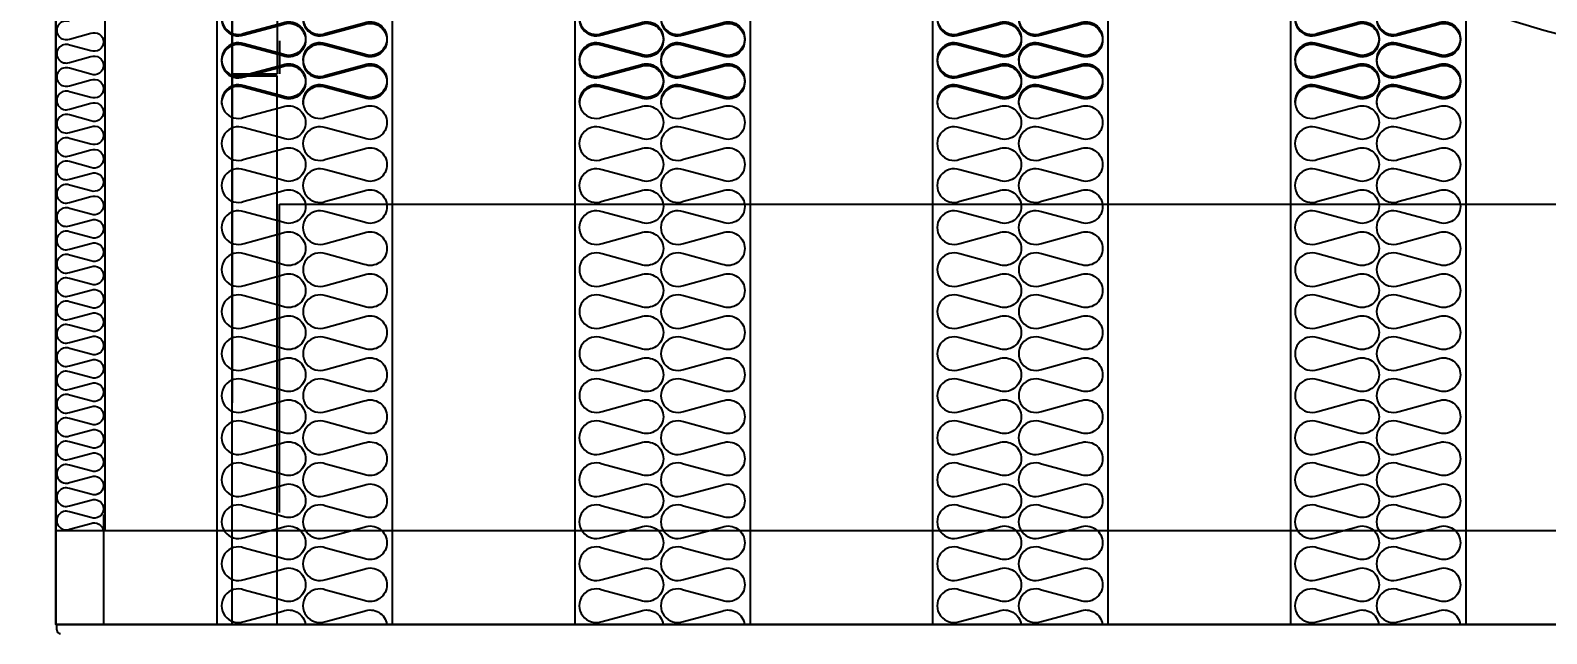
# Model space of a CAD drawing. Header units: millimetres. Extents: x 3692 to 33099, y 2878 to 23673.
# Drawn here: x 7260 to 8556, y 9595 to 10110 of the extents above; entities that cross this region are included whole.
import ezdxf

# ---------------------------------------------------------------- set-up
doc = ezdxf.new("R2010")
doc.units = ezdxf.units.MM
doc.linetypes.add('HIDDEN', pattern=[0.375, 0.25, -0.125])
for name, color, linetype in [('SMS', 220, 'Continuous'), ('냉각탑', 4, 'Continuous'), ('냉각탑_dim', 1, 'Continuous'), ('냉각탑_찬넬방진', 1, 'Continuous')]:
    doc.layers.add(name, color=color, linetype=linetype)
doc.styles.add('HY울릉도L', font='')
doc.styles.get('HY울릉도L').set_extended_font_data('HY울릉도L')
doc.dimstyles.new('성지DIM', dxfattribs={"dimtxt": 3.5, "dimasz": 3, "dimexe": 1, "dimexo": 2.5, "dimgap": 2, "dimtad": 1, "dimdec": 0, "dimzin": 3, "dimdsep": 46, "dimtxsty": 'HY울릉도L', "dimblk": 'ARCHTICK', "dimcen": -2, "dimclrd": 256, "dimclre": 256, "dimclrt": 7, "dimadec": 0, "dimazin": 0, "dimtfac": 1, "dimtdec": 0, "dimtofl": 0, "dimtmove": 0, "dimatfit": 3, "dimfxl": 1, "dimtolj": 1, "dimtzin": 0, "dimlwe": -1, "dimarcsym": 0})

# ---------------------------------------------------------------- blocks, each defined once
blk = doc.blocks.new('_ArchTick')
at = {"color": 0, "linetype": 'ByBlock', "const_width": 0.15}
blk.add_lwpolyline([(-0.5, -0.5), (0.5, 0.5)], dxfattribs=at)
blk = doc.blocks.new('*D328')
at = {"layer": 'Defpoints', "color": 0, "transparency": 16777216}
for p in [(6624.3, 12602.7), (7281.5, 12602.7), (7281.5, 9602.7)]:
    blk.add_point(p, dxfattribs=at)
at = {"layer": '냉각탑_dim', "transparency": 16777216}
for p, q in [((7181.5, 12602.7), (6584.3, 12602.7)), ((7181.5, 9602.7), (6584.3, 9602.7))]:
    blk.add_line(p, q, dxfattribs=at)
at = {"layer": '냉각탑_dim', "lineweight": -2, "transparency": 16777216}
blk.add_line((6624.3, 9602.7), (6624.3, 12602.7), dxfattribs=at)
at = {"layer": '냉각탑_dim', "lineweight": -2, "transparency": 16777216, "xscale": 120, "yscale": 120, "zscale": 120}
for p, rotation in [((6624.3, 12602.7), 90), ((6624.3, 9602.7), 270)]:
    blk.add_blockref('_ArchTick', p, dxfattribs=dict(at, rotation=rotation))
at = {"layer": '냉각탑_dim', "color": 7, "transparency": 16777216, "insert": (6474.3, 11102.7), "char_height": 140, "attachment_point": 5, "rotation": 90, "style": 'HY울릉도L'}
blk.add_mtext('\\A1;3000', dxfattribs=at)
blk = doc.blocks.new('A$C1FB73ED1')
for radius in [1280, 1260]:
    blk.add_circle((1280, 1280), radius)
blk = doc.blocks.new('3')
for p, q in [((7281.5, 12602.7), (7281.5, 9602.7)), ((7432.4, 12235.2), (7432.4, 10073.4)), ((7470.8, 12235.2), (7470.8, 10073.4)), ((7472.7, 10101.5), (7472.7, 10073.4)), ((7432.4, 10073.4), (7470.8, 10073.4)), ((7432.4, 10071.5), (7432.4, 9792.1)), ((7432.4, 9602.7), (7432.4, 10071.5)), ((7432.4, 10071.5), (7470.8, 10071.5)), ((7470.8, 9602.7), (7470.8, 10071.5)), ((7472.7, 9698.4), (7472.7, 9961.8)), ((7472.7, 9961.8), (10131.2, 9961.8)), ((7322.7, 9602.7), (7322.7, 9696.5)), ((7281.5, 9602.7), (9736.5, 9602.7)), ((7320.8, 9602.7), (7282.4, 9602.7)), ((7320.8, 9602.7), (7282.4, 9602.7)), ((10131.2, 9602.7), (7432.4, 9602.7)), ((8555.5, 9602.7), (7472.7, 9602.7)), ((10131.2, 9602.7), (7472.7, 9602.7))]:
    blk.add_line(p, q)
at = {"color": 7}
for p, q in [((7281.5, 12602.7), (7281.5, 9602.7)), ((7323.5, 12602.7), (7323.5, 9682.7)), ((7419.3, 12563.4), (7419.3, 9602.7)), ((7569.3, 12563.4), (7569.3, 9602.7)), ((7725.3, 12563.4), (7725.3, 9602.7)), ((7875.3, 12563.4), (7875.3, 9602.7)), ((8031.3, 12563.4), (8031.3, 9602.7)), ((8181.3, 12563.4), (8181.3, 9602.7)), ((8337.3, 12563.4), (8337.3, 9602.7)), ((8487.3, 12563.4), (8487.3, 9602.7)), ((10281.5, 9682.7), (7281.5, 9682.7)), ((7281.5, 9602.7), (9736.5, 9602.7))]:
    blk.add_line(p, q, dxfattribs=at)
at = {"ltscale": 500}
blk.add_lwpolyline([(7281.5, 12602.7), (10281.2, 12602.7), (10281.2, 9602.7), (7281.5, 9602.7)], close=True, dxfattribs=at)
at = {"layer": 'SMS', "color": 5}
for points in [[(7442.7, 10133.4, 1.449198), (7442.7, 10106.6), (7475.6, 10115.5, -0.524856), (7495.1, 10102, -0.524856), (7475.6, 10088.6), (7442.7, 10097.5, 0.440524), (7423.8, 10088, 0.440524)], [(7512.4, 10133.4, 1.449198), (7512.4, 10106.6), (7545.3, 10115.5, -0.524856), (7564.7, 10102, -0.524856), (7545.3, 10088.6), (7512.4, 10097.5, 0.440524), (7493.4, 10088, 0.440524)], [(7748.7, 10133.4, 1.449198), (7748.7, 10106.6), (7781.6, 10115.5, -0.524856), (7801.1, 10102, -0.524856), (7781.6, 10088.6), (7748.7, 10097.5, 0.440524), (7729.8, 10088, 0.440524)], [(7818.4, 10133.4, 1.449198), (7818.4, 10106.6), (7851.3, 10115.5, -0.524856), (7870.7, 10102, -0.524856), (7851.3, 10088.6), (7818.4, 10097.5, 0.440524), (7799.4, 10088, 0.440524)], [(8054.7, 10133.4, 1.449198), (8054.7, 10106.6), (8087.6, 10115.5, -0.524856), (8107.1, 10102, -0.524856), (8087.6, 10088.6), (8054.7, 10097.5, 0.440524), (8035.8, 10088, 0.440524)], [(8124.4, 10133.4, 1.449198), (8124.4, 10106.6), (8157.3, 10115.5, -0.524856), (8176.7, 10102, -0.524856), (8157.3, 10088.6), (8124.4, 10097.5, 0.440524), (8105.4, 10088, 0.440524)], [(8360.7, 10133.4, 1.449198), (8360.7, 10106.6), (8393.6, 10115.5, -0.524856), (8413.1, 10102, -0.524856), (8393.6, 10088.6), (8360.7, 10097.5, 0.440524), (8341.8, 10088, 0.440524)], [(8430.4, 10133.4, 1.449198), (8430.4, 10106.6), (8463.3, 10115.5, -0.524856), (8482.7, 10102, -0.524856), (8463.3, 10088.6), (8430.4, 10097.5, 0.440524), (8411.4, 10088, 0.440524)], [(7442.7, 10134.8, 1.449198), (7442.7, 10107.9), (7475.6, 10116.9, -0.524856), (7495.1, 10103.4, -0.524856), (7475.6, 10090), (7442.7, 10098.9, 1.449198), (7442.7, 10072), (7475.6, 10080.9, -0.524856), (7495.1, 10067.5, -0.524856), (7475.6, 10054.1), (7442.7, 10063, 1.449198), (7442.7, 10036.1), (7475.6, 10045, -0.524856), (7495.1, 10031.6, -0.524856), (7475.6, 10018.2), (7442.7, 10027.1, 1.449198), (7442.7, 10000.2), (7475.6, 10009.1, -0.524856), (7495.1, 9995.7, -0.524856), (7475.6, 9982.3), (7442.7, 9991.2, 1.449198), (7442.7, 9964.3), (7475.6, 9973.2, -0.524856), (7495.1, 9959.8, -0.524856), (7475.6, 9946.4), (7442.7, 9955.3, 1.449198), (7442.7, 9928.4), (7475.6, 9937.3, -0.524856), (7495.1, 9923.9, -0.524856), (7475.6, 9910.4), (7442.7, 9919.3, 1.449198), (7442.7, 9892.5), (7475.6, 9901.4, -0.524856), (7495.1, 9888, -0.524856), (7475.6, 9874.5), (7442.7, 9883.4, 1.449198), (7442.7, 9856.6), (7475.6, 9865.5, -0.524856), (7495.1, 9852.1, -0.524856), (7475.6, 9838.6), (7442.7, 9847.5, 1.449198), (7442.7, 9820.7), (7475.6, 9829.6, -0.524856), (7495.1, 9816.1, -0.524856), (7475.6, 9802.7), (7442.7, 9811.6, 1.449198), (7442.7, 9784.8), (7475.6, 9793.7, -0.524856), (7495.1, 9780.2, -0.524856), (7475.6, 9766.8), (7442.7, 9775.7, 1.449198), (7442.7, 9748.8), (7475.6, 9757.8, -0.524856), (7495.1, 9744.3, -0.524856), (7475.6, 9730.9), (7442.7, 9739.8, 1.449198), (7442.7, 9712.9), (7475.6, 9721.8, -0.524856), (7495.1, 9708.4, -0.524856), (7475.6, 9695), (7442.7, 9703.9, 1.449198), (7442.7, 9677), (7475.6, 9685.9, -0.524856), (7495.1, 9672.5, -0.524856), (7475.6, 9659.1), (7442.7, 9668, 1.449198), (7442.7, 9641.1), (7475.6, 9650, -0.524856), (7495.1, 9636.6, -0.524856), (7475.6, 9623.2), (7442.7, 9632.1, 1.449198), (7442.7, 9605.2), (7475.6, 9614.1, -0.479826), (7495, 9602.7, -0.479826)], [(7512.4, 10134.8, 1.449198), (7512.4, 10107.9), (7545.3, 10116.9, -0.524856), (7564.7, 10103.4, -0.524856), (7545.3, 10090), (7512.4, 10098.9, 1.449198), (7512.4, 10072), (7545.3, 10080.9, -0.524856), (7564.7, 10067.5, -0.524856), (7545.3, 10054.1), (7512.4, 10063, 1.449198), (7512.4, 10036.1), (7545.3, 10045, -0.524856), (7564.7, 10031.6, -0.524856), (7545.3, 10018.2), (7512.4, 10027.1, 1.449198), (7512.4, 10000.2), (7545.3, 10009.1, -0.524856), (7564.7, 9995.7, -0.524856), (7545.3, 9982.3), (7512.4, 9991.2, 1.449198), (7512.4, 9964.3), (7545.3, 9973.2, -0.524856), (7564.7, 9959.8, -0.524856), (7545.3, 9946.4), (7512.4, 9955.3, 1.449198), (7512.4, 9928.4), (7545.3, 9937.3, -0.524856), (7564.7, 9923.9, -0.524856), (7545.3, 9910.4), (7512.4, 9919.3, 1.449198), (7512.4, 9892.5), (7545.3, 9901.4, -0.524856), (7564.7, 9888, -0.524856), (7545.3, 9874.5), (7512.4, 9883.4, 1.449198), (7512.4, 9856.6), (7545.3, 9865.5, -0.524856), (7564.7, 9852.1, -0.524856), (7545.3, 9838.6), (7512.4, 9847.5, 1.449198), (7512.4, 9820.7), (7545.3, 9829.6, -0.524856), (7564.7, 9816.1, -0.524856), (7545.3, 9802.7), (7512.4, 9811.6, 1.449198), (7512.4, 9784.8), (7545.3, 9793.7, -0.524856), (7564.7, 9780.2, -0.524856), (7545.3, 9766.8), (7512.4, 9775.7, 1.449198), (7512.4, 9748.8), (7545.3, 9757.8, -0.524856), (7564.7, 9744.3, -0.524856), (7545.3, 9730.9), (7512.4, 9739.8, 1.449198), (7512.4, 9712.9), (7545.3, 9721.8, -0.524856), (7564.7, 9708.4, -0.524856), (7545.3, 9695), (7512.4, 9703.9, 1.449198), (7512.4, 9677), (7545.3, 9685.9, -0.524856), (7564.7, 9672.5, -0.524856), (7545.3, 9659.1), (7512.4, 9668, 1.449198), (7512.4, 9641.1), (7545.3, 9650, -0.524856), (7564.7, 9636.6, -0.524856), (7545.3, 9623.2), (7512.4, 9632.1, 1.449198), (7512.4, 9605.2), (7545.3, 9614.1, -0.479826), (7564.6, 9602.7, -0.479826)], [(7748.7, 10134.8, 1.449198), (7748.7, 10107.9), (7781.6, 10116.9, -0.524856), (7801.1, 10103.4, -0.524856), (7781.6, 10090), (7748.7, 10098.9, 1.449198), (7748.7, 10072), (7781.6, 10080.9, -0.524856), (7801.1, 10067.5, -0.524856), (7781.6, 10054.1), (7748.7, 10063, 1.449198), (7748.7, 10036.1), (7781.6, 10045, -0.524856), (7801.1, 10031.6, -0.524856), (7781.6, 10018.2), (7748.7, 10027.1, 1.449198), (7748.7, 10000.2), (7781.6, 10009.1, -0.524856), (7801.1, 9995.7, -0.524856), (7781.6, 9982.3), (7748.7, 9991.2, 1.449198), (7748.7, 9964.3), (7781.6, 9973.2, -0.524856), (7801.1, 9959.8, -0.524856), (7781.6, 9946.4), (7748.7, 9955.3, 1.449198), (7748.7, 9928.4), (7781.6, 9937.3, -0.524856), (7801.1, 9923.9, -0.524856), (7781.6, 9910.4), (7748.7, 9919.3, 1.449198), (7748.7, 9892.5), (7781.6, 9901.4, -0.524856), (7801.1, 9888, -0.524856), (7781.6, 9874.5), (7748.7, 9883.4, 1.449198), (7748.7, 9856.6), (7781.6, 9865.5, -0.524856), (7801.1, 9852.1, -0.524856), (7781.6, 9838.6), (7748.7, 9847.5, 1.449198), (7748.7, 9820.7), (7781.6, 9829.6, -0.524856), (7801.1, 9816.1, -0.524856), (7781.6, 9802.7), (7748.7, 9811.6, 1.449198), (7748.7, 9784.8), (7781.6, 9793.7, -0.524856), (7801.1, 9780.2, -0.524856), (7781.6, 9766.8), (7748.7, 9775.7, 1.449198), (7748.7, 9748.8), (7781.6, 9757.8, -0.524856), (7801.1, 9744.3, -0.524856), (7781.6, 9730.9), (7748.7, 9739.8, 1.449198), (7748.7, 9712.9), (7781.6, 9721.8, -0.524856), (7801.1, 9708.4, -0.524856), (7781.6, 9695), (7748.7, 9703.9, 1.449198), (7748.7, 9677), (7781.6, 9685.9, -0.524856), (7801.1, 9672.5, -0.524856), (7781.6, 9659.1), (7748.7, 9668, 1.449198), (7748.7, 9641.1), (7781.6, 9650, -0.524856), (7801.1, 9636.6, -0.524856), (7781.6, 9623.2), (7748.7, 9632.1, 1.449198), (7748.7, 9605.2), (7781.6, 9614.1, -0.479826), (7801, 9602.7, -0.479826)], [(7818.4, 10134.8, 1.449198), (7818.4, 10107.9), (7851.3, 10116.9, -0.524856), (7870.7, 10103.4, -0.524856), (7851.3, 10090), (7818.4, 10098.9, 1.449198), (7818.4, 10072), (7851.3, 10080.9, -0.524856), (7870.7, 10067.5, -0.524856), (7851.3, 10054.1), (7818.4, 10063, 1.449198), (7818.4, 10036.1), (7851.3, 10045, -0.524856), (7870.7, 10031.6, -0.524856), (7851.3, 10018.2), (7818.4, 10027.1, 1.449198), (7818.4, 10000.2), (7851.3, 10009.1, -0.524856), (7870.7, 9995.7, -0.524856), (7851.3, 9982.3), (7818.4, 9991.2, 1.449198), (7818.4, 9964.3), (7851.3, 9973.2, -0.524856), (7870.7, 9959.8, -0.524856), (7851.3, 9946.4), (7818.4, 9955.3, 1.449198), (7818.4, 9928.4), (7851.3, 9937.3, -0.524856), (7870.7, 9923.9, -0.524856), (7851.3, 9910.4), (7818.4, 9919.3, 1.449198), (7818.4, 9892.5), (7851.3, 9901.4, -0.524856), (7870.7, 9888, -0.524856), (7851.3, 9874.5), (7818.4, 9883.4, 1.449198), (7818.4, 9856.6), (7851.3, 9865.5, -0.524856), (7870.7, 9852.1, -0.524856), (7851.3, 9838.6), (7818.4, 9847.5, 1.449198), (7818.4, 9820.7), (7851.3, 9829.6, -0.524856), (7870.7, 9816.1, -0.524856), (7851.3, 9802.7), (7818.4, 9811.6, 1.449198), (7818.4, 9784.8), (7851.3, 9793.7, -0.524856), (7870.7, 9780.2, -0.524856), (7851.3, 9766.8), (7818.4, 9775.7, 1.449198), (7818.4, 9748.8), (7851.3, 9757.8, -0.524856), (7870.7, 9744.3, -0.524856), (7851.3, 9730.9), (7818.4, 9739.8, 1.449198), (7818.4, 9712.9), (7851.3, 9721.8, -0.524856), (7870.7, 9708.4, -0.524856), (7851.3, 9695), (7818.4, 9703.9, 1.449198), (7818.4, 9677), (7851.3, 9685.9, -0.524856), (7870.7, 9672.5, -0.524856), (7851.3, 9659.1), (7818.4, 9668, 1.449198), (7818.4, 9641.1), (7851.3, 9650, -0.524856), (7870.7, 9636.6, -0.524856), (7851.3, 9623.2), (7818.4, 9632.1, 1.449198), (7818.4, 9605.2), (7851.3, 9614.1, -0.479826), (7870.6, 9602.7, -0.479826)], [(8054.7, 10134.8, 1.449198), (8054.7, 10107.9), (8087.6, 10116.9, -0.524856), (8107.1, 10103.4, -0.524856), (8087.6, 10090), (8054.7, 10098.9, 1.449198), (8054.7, 10072), (8087.6, 10080.9, -0.524856), (8107.1, 10067.5, -0.524856), (8087.6, 10054.1), (8054.7, 10063, 1.449198), (8054.7, 10036.1), (8087.6, 10045, -0.524856), (8107.1, 10031.6, -0.524856), (8087.6, 10018.2), (8054.7, 10027.1, 1.449198), (8054.7, 10000.2), (8087.6, 10009.1, -0.524856), (8107.1, 9995.7, -0.524856), (8087.6, 9982.3), (8054.7, 9991.2, 1.449198), (8054.7, 9964.3), (8087.6, 9973.2, -0.524856), (8107.1, 9959.8, -0.524856), (8087.6, 9946.4), (8054.7, 9955.3, 1.449198), (8054.7, 9928.4), (8087.6, 9937.3, -0.524856), (8107.1, 9923.9, -0.524856), (8087.6, 9910.4), (8054.7, 9919.3, 1.449198), (8054.7, 9892.5), (8087.6, 9901.4, -0.524856), (8107.1, 9888, -0.524856), (8087.6, 9874.5), (8054.7, 9883.4, 1.449198), (8054.7, 9856.6), (8087.6, 9865.5, -0.524856), (8107.1, 9852.1, -0.524856), (8087.6, 9838.6), (8054.7, 9847.5, 1.449198), (8054.7, 9820.7), (8087.6, 9829.6, -0.524856), (8107.1, 9816.1, -0.524856), (8087.6, 9802.7), (8054.7, 9811.6, 1.449198), (8054.7, 9784.8), (8087.6, 9793.7, -0.524856), (8107.1, 9780.2, -0.524856), (8087.6, 9766.8), (8054.7, 9775.7, 1.449198), (8054.7, 9748.8), (8087.6, 9757.8, -0.524856), (8107.1, 9744.3, -0.524856), (8087.6, 9730.9), (8054.7, 9739.8, 1.449198), (8054.7, 9712.9), (8087.6, 9721.8, -0.524856), (8107.1, 9708.4, -0.524856), (8087.6, 9695), (8054.7, 9703.9, 1.449198), (8054.7, 9677), (8087.6, 9685.9, -0.524856), (8107.1, 9672.5, -0.524856), (8087.6, 9659.1), (8054.7, 9668, 1.449198), (8054.7, 9641.1), (8087.6, 9650, -0.524856), (8107.1, 9636.6, -0.524856), (8087.6, 9623.2), (8054.7, 9632.1, 1.449198), (8054.7, 9605.2), (8087.6, 9614.1, -0.479826), (8107, 9602.7, -0.479826)], [(8124.4, 10134.8, 1.449198), (8124.4, 10107.9), (8157.3, 10116.9, -0.524856), (8176.7, 10103.4, -0.524856), (8157.3, 10090), (8124.4, 10098.9, 1.449198), (8124.4, 10072), (8157.3, 10080.9, -0.524856), (8176.7, 10067.5, -0.524856), (8157.3, 10054.1), (8124.4, 10063, 1.449198), (8124.4, 10036.1), (8157.3, 10045, -0.524856), (8176.7, 10031.6, -0.524856), (8157.3, 10018.2), (8124.4, 10027.1, 1.449198), (8124.4, 10000.2), (8157.3, 10009.1, -0.524856), (8176.7, 9995.7, -0.524856), (8157.3, 9982.3), (8124.4, 9991.2, 1.449198), (8124.4, 9964.3), (8157.3, 9973.2, -0.524856), (8176.7, 9959.8, -0.524856), (8157.3, 9946.4), (8124.4, 9955.3, 1.449198), (8124.4, 9928.4), (8157.3, 9937.3, -0.524856), (8176.7, 9923.9, -0.524856), (8157.3, 9910.4), (8124.4, 9919.3, 1.449198), (8124.4, 9892.5), (8157.3, 9901.4, -0.524856), (8176.7, 9888, -0.524856), (8157.3, 9874.5), (8124.4, 9883.4, 1.449198), (8124.4, 9856.6), (8157.3, 9865.5, -0.524856), (8176.7, 9852.1, -0.524856), (8157.3, 9838.6), (8124.4, 9847.5, 1.449198), (8124.4, 9820.7), (8157.3, 9829.6, -0.524856), (8176.7, 9816.1, -0.524856), (8157.3, 9802.7), (8124.4, 9811.6, 1.449198), (8124.4, 9784.8), (8157.3, 9793.7, -0.524856), (8176.7, 9780.2, -0.524856), (8157.3, 9766.8), (8124.4, 9775.7, 1.449198), (8124.4, 9748.8), (8157.3, 9757.8, -0.524856), (8176.7, 9744.3, -0.524856), (8157.3, 9730.9), (8124.4, 9739.8, 1.449198), (8124.4, 9712.9), (8157.3, 9721.8, -0.524856), (8176.7, 9708.4, -0.524856), (8157.3, 9695), (8124.4, 9703.9, 1.449198), (8124.4, 9677), (8157.3, 9685.9, -0.524856), (8176.7, 9672.5, -0.524856), (8157.3, 9659.1), (8124.4, 9668, 1.449198), (8124.4, 9641.1), (8157.3, 9650, -0.524856), (8176.7, 9636.6, -0.524856), (8157.3, 9623.2), (8124.4, 9632.1, 1.449198), (8124.4, 9605.2), (8157.3, 9614.1, -0.479826), (8176.6, 9602.7, -0.479826)], [(8360.7, 10134.8, 1.449198), (8360.7, 10107.9), (8393.6, 10116.9, -0.524856), (8413.1, 10103.4, -0.524856), (8393.6, 10090), (8360.7, 10098.9, 1.449198), (8360.7, 10072), (8393.6, 10080.9, -0.524856), (8413.1, 10067.5, -0.524856), (8393.6, 10054.1), (8360.7, 10063, 1.449198), (8360.7, 10036.1), (8393.6, 10045, -0.524856), (8413.1, 10031.6, -0.524856), (8393.6, 10018.2), (8360.7, 10027.1, 1.449198), (8360.7, 10000.2), (8393.6, 10009.1, -0.524856), (8413.1, 9995.7, -0.524856), (8393.6, 9982.3), (8360.7, 9991.2, 1.449198), (8360.7, 9964.3), (8393.6, 9973.2, -0.524856), (8413.1, 9959.8, -0.524856), (8393.6, 9946.4), (8360.7, 9955.3, 1.449198), (8360.7, 9928.4), (8393.6, 9937.3, -0.524856), (8413.1, 9923.9, -0.524856), (8393.6, 9910.4), (8360.7, 9919.3, 1.449198), (8360.7, 9892.5), (8393.6, 9901.4, -0.524856), (8413.1, 9888, -0.524856), (8393.6, 9874.5), (8360.7, 9883.4, 1.449198), (8360.7, 9856.6), (8393.6, 9865.5, -0.524856), (8413.1, 9852.1, -0.524856), (8393.6, 9838.6), (8360.7, 9847.5, 1.449198), (8360.7, 9820.7), (8393.6, 9829.6, -0.524856), (8413.1, 9816.1, -0.524856), (8393.6, 9802.7), (8360.7, 9811.6, 1.449198), (8360.7, 9784.8), (8393.6, 9793.7, -0.524856), (8413.1, 9780.2, -0.524856), (8393.6, 9766.8), (8360.7, 9775.7, 1.449198), (8360.7, 9748.8), (8393.6, 9757.8, -0.524856), (8413.1, 9744.3, -0.524856), (8393.6, 9730.9), (8360.7, 9739.8, 1.449198), (8360.7, 9712.9), (8393.6, 9721.8, -0.524856), (8413.1, 9708.4, -0.524856), (8393.6, 9695), (8360.7, 9703.9, 1.449198), (8360.7, 9677), (8393.6, 9685.9, -0.524856), (8413.1, 9672.5, -0.524856), (8393.6, 9659.1), (8360.7, 9668, 1.449198), (8360.7, 9641.1), (8393.6, 9650, -0.524856), (8413.1, 9636.6, -0.524856), (8393.6, 9623.2), (8360.7, 9632.1, 1.449198), (8360.7, 9605.2), (8393.6, 9614.1, -0.479826), (8413, 9602.7, -0.479826)], [(8430.4, 10134.8, 1.449198), (8430.4, 10107.9), (8463.3, 10116.9, -0.524856), (8482.7, 10103.4, -0.524856), (8463.3, 10090), (8430.4, 10098.9, 1.449198), (8430.4, 10072), (8463.3, 10080.9, -0.524856), (8482.7, 10067.5, -0.524856), (8463.3, 10054.1), (8430.4, 10063, 1.449198), (8430.4, 10036.1), (8463.3, 10045, -0.524856), (8482.7, 10031.6, -0.524856), (8463.3, 10018.2), (8430.4, 10027.1, 1.449198), (8430.4, 10000.2), (8463.3, 10009.1, -0.524856), (8482.7, 9995.7, -0.524856), (8463.3, 9982.3), (8430.4, 9991.2, 1.449198), (8430.4, 9964.3), (8463.3, 9973.2, -0.524856), (8482.7, 9959.8, -0.524856), (8463.3, 9946.4), (8430.4, 9955.3, 1.449198), (8430.4, 9928.4), (8463.3, 9937.3, -0.524856), (8482.7, 9923.9, -0.524856), (8463.3, 9910.4), (8430.4, 9919.3, 1.449198), (8430.4, 9892.5), (8463.3, 9901.4, -0.524856), (8482.7, 9888, -0.524856), (8463.3, 9874.5), (8430.4, 9883.4, 1.449198), (8430.4, 9856.6), (8463.3, 9865.5, -0.524856), (8482.7, 9852.1, -0.524856), (8463.3, 9838.6), (8430.4, 9847.5, 1.449198), (8430.4, 9820.7), (8463.3, 9829.6, -0.524856), (8482.7, 9816.1, -0.524856), (8463.3, 9802.7), (8430.4, 9811.6, 1.449198), (8430.4, 9784.8), (8463.3, 9793.7, -0.524856), (8482.7, 9780.2, -0.524856), (8463.3, 9766.8), (8430.4, 9775.7, 1.449198), (8430.4, 9748.8), (8463.3, 9757.8, -0.524856), (8482.7, 9744.3, -0.524856), (8463.3, 9730.9), (8430.4, 9739.8, 1.449198), (8430.4, 9712.9), (8463.3, 9721.8, -0.524856), (8482.7, 9708.4, -0.524856), (8463.3, 9695), (8430.4, 9703.9, 1.449198), (8430.4, 9677), (8463.3, 9685.9, -0.524856), (8482.7, 9672.5, -0.524856), (8463.3, 9659.1), (8430.4, 9668, 1.449198), (8430.4, 9641.1), (8463.3, 9650, -0.524856), (8482.7, 9636.6, -0.524856), (8463.3, 9623.2), (8430.4, 9632.1, 1.449198), (8430.4, 9605.2), (8463.3, 9614.1, -0.479826), (8482.6, 9602.7, -0.479826)], [(7293.2, 10117.9, 1.449198), (7293.2, 10103), (7311.5, 10107.9, -0.524856), (7322.3, 10100.5, -0.524856), (7311.5, 10093), (7293.2, 10097.9, 1.449198), (7293.2, 10083), (7311.5, 10088, -0.524856), (7322.3, 10080.5, -0.524856), (7311.5, 10073), (7293.2, 10078, 1.449198), (7293.2, 10063.1), (7311.5, 10068, -0.524856), (7322.3, 10060.6, -0.524856), (7311.5, 10053.1), (7293.2, 10058, 1.449198), (7293.2, 10043.1), (7311.5, 10048.1, -0.524856), (7322.3, 10040.6, -0.524856), (7311.5, 10033.1), (7293.2, 10038.1, 1.449198), (7293.2, 10023.2), (7311.5, 10028.1, -0.524856), (7322.3, 10020.7, -0.524856), (7311.5, 10013.2), (7293.2, 10018.1, 1.449198), (7293.2, 10003.2), (7311.5, 10008.2, -0.524856), (7322.3, 10000.7, -0.524856), (7311.5, 9993.2), (7293.2, 9998.2, 1.449198), (7293.2, 9983.3), (7311.5, 9988.2, -0.524856), (7322.3, 9980.8, -0.524856), (7311.5, 9973.3), (7293.2, 9978.2, 1.449198), (7293.2, 9963.3), (7311.5, 9968.3, -0.524856), (7322.3, 9960.8, -0.524856), (7311.5, 9953.3), (7293.2, 9958.3, 1.449198), (7293.2, 9943.4), (7311.5, 9948.3, -0.524856), (7322.3, 9940.9, -0.524856), (7311.5, 9933.4), (7293.2, 9938.3, 1.449198), (7293.2, 9923.4), (7311.5, 9928.4, -0.524856), (7322.3, 9920.9, -0.524856), (7311.5, 9913.4), (7293.2, 9918.4, 1.449198), (7293.2, 9903.5), (7311.5, 9908.4, -0.524856), (7322.3, 9901, -0.524856), (7311.5, 9893.5), (7293.2, 9898.4, 1.449198), (7293.2, 9883.5), (7311.5, 9888.5, -0.524856), (7322.3, 9881, -0.524856), (7311.5, 9873.5), (7293.2, 9878.5, 1.449198), (7293.2, 9863.6), (7311.5, 9868.5, -0.524856), (7322.3, 9861.1, -0.524856), (7311.5, 9853.6), (7293.2, 9858.5, 1.449198), (7293.2, 9843.6), (7311.5, 9848.6, -0.524856), (7322.3, 9841.1, -0.524856), (7311.5, 9833.6), (7293.2, 9838.6, 1.449198), (7293.2, 9823.7), (7311.5, 9828.6, -0.524856), (7322.3, 9821.2, -0.524856), (7311.5, 9813.7), (7293.2, 9818.6, 1.449198), (7293.2, 9803.7), (7311.5, 9808.7, -0.524856), (7322.3, 9801.2, -0.524856), (7311.5, 9793.7), (7293.2, 9798.7, 1.449198), (7293.2, 9783.8), (7311.5, 9788.7, -0.524856), (7322.3, 9781.3, -0.524856), (7311.5, 9773.8), (7293.2, 9778.7, 1.449198), (7293.2, 9763.8), (7311.5, 9768.8, -0.524856), (7322.3, 9761.3, -0.524856), (7311.5, 9753.8), (7293.2, 9758.8, 1.449198), (7293.2, 9743.9), (7311.5, 9748.8, -0.524856), (7322.3, 9741.4, -0.524856), (7311.5, 9733.9), (7293.2, 9738.8, 1.449198), (7293.2, 9723.9), (7311.5, 9728.9, -0.524856), (7322.3, 9721.4, -0.417249), (7314.3, 9713.4)], [(7442.7, 10097.5, 1.449198), (7442.7, 10070.7), (7475.6, 10079.6, -0.524856), (7495.1, 10066.1, -0.524856), (7475.6, 10052.7), (7442.7, 10061.6, 0.54148), (7423.3, 10047.4, 0.54148)], [(7512.4, 10097.5, 1.449198), (7512.4, 10070.7), (7545.3, 10079.6, -0.524856), (7564.7, 10066.1, -0.524856), (7545.3, 10052.7), (7512.4, 10061.6, 0.54148), (7492.9, 10047.4, 0.54148)], [(7748.7, 10097.5, 1.449198), (7748.7, 10070.7), (7781.6, 10079.6, -0.524856), (7801.1, 10066.1, -0.524856), (7781.6, 10052.7), (7748.7, 10061.6, 0.54148), (7729.3, 10047.4, 0.54148)], [(7818.4, 10097.5, 1.449198), (7818.4, 10070.7), (7851.3, 10079.6, -0.524856), (7870.7, 10066.1, -0.524856), (7851.3, 10052.7), (7818.4, 10061.6, 0.54148), (7798.9, 10047.4, 0.54148)], [(8054.7, 10097.5, 1.449198), (8054.7, 10070.7), (8087.6, 10079.6, -0.524856), (8107.1, 10066.1, -0.524856), (8087.6, 10052.7), (8054.7, 10061.6, 0.54148), (8035.3, 10047.4, 0.54148)], [(8124.4, 10097.5, 1.449198), (8124.4, 10070.7), (8157.3, 10079.6, -0.524856), (8176.7, 10066.1, -0.524856), (8157.3, 10052.7), (8124.4, 10061.6, 0.54148), (8104.9, 10047.4, 0.54148)], [(8360.7, 10097.5, 1.449198), (8360.7, 10070.7), (8393.6, 10079.6, -0.524856), (8413.1, 10066.1, -0.524856), (8393.6, 10052.7), (8360.7, 10061.6, 0.54148), (8341.3, 10047.4, 0.54148)], [(8430.4, 10097.5, 1.449198), (8430.4, 10070.7), (8463.3, 10079.6, -0.524856), (8482.7, 10066.1, -0.524856), (8463.3, 10052.7), (8430.4, 10061.6, 0.54148), (8410.9, 10047.4, 0.54148)], [(7282.7, 9729.4, 0.446849), (7293.2, 9723.9), (7311.5, 9728.9, -0.524856), (7322.3, 9721.4, -0.524856), (7311.5, 9713.9), (7293.2, 9718.9, 1.449198), (7293.2, 9704), (7311.5, 9708.9, -0.524856), (7322.3, 9701.5, -0.524856), (7311.5, 9694), (7293.2, 9698.9, 1.449198), (7293.2, 9684), (7311.5, 9689, -0.476486), (7322.2, 9682.7, -0.476486)]]:
    blk.add_lwpolyline(points, format="xyb", dxfattribs=at)
at = {"layer": '냉각탑', "color": 6, "linetype": 'HIDDEN'}
for p, q in [((7432.4, 9602.7), (7432.4, 12402.7)), ((7789.8, 9602.7), (7432.4, 9602.7))]:
    blk.add_line(p, q, dxfattribs=at)
at = {"layer": '냉각탑', "ltscale": 30}
for q in [(7432.4, 12402.7), (10131.2, 9602.7)]:
    blk.add_line((7432.4, 9602.7), q, dxfattribs=at)
at = {"layer": '냉각탑_찬넬방진', "ltscale": 150}
for p, q in [((7282.4, 9602.7), (7334.4, 9602.7)), ((7282.4, 9598), (7282.4, 9602.7)), ((7282.4, 9602.7), (7334.4, 9602.7)), ((7282.4, 9602.7), (7334.4, 9602.7)), ((7282.4, 9598), (7282.4, 9602.7)), ((7282.4, 9602.7), (7334.4, 9602.7))]:
    blk.add_line(p, q, dxfattribs=at)
at = {"layer": '냉각탑_찬넬방진', "ltscale": 30}
blk.add_line((7432.4, 9602.7), (9944, 9602.7), dxfattribs=at)
blk.add_line((7432.4, 9602.7), (9944, 9602.7), dxfattribs=at)
at = {"layer": '냉각탑_찬넬방진', "linetype": 'HIDDEN'}
for q in [(7432.4, 9602.7), (7455.3, 9602.7)]:
    blk.add_line((8352.3, 9602.7), q, dxfattribs=at)
at = {"layer": '냉각탑_찬넬방진', "ltscale": 150}
blk.add_arc((7285.6, 9598), 3.18, 180, 270, dxfattribs=at)
blk.add_arc((7285.6, 9598), 3.18, 180, 270, dxfattribs=at)
at = {"layer": '냉각탑', "xscale": 0.7829768747821867, "yscale": 0.7829768747821867, "zscale": 0.7829768747821867}
blk.add_blockref('A$C1FB73ED1', (7826.1, 10072.4), dxfattribs=at)

msp = doc.modelspace()

# ---------------------------------------------------------------- block references
msp.add_blockref('3', (0, 0))

# ---------------------------------------------------------------- dimensions: what is measured, and where the dimension line sits
at = {"layer": '냉각탑_dim'}
dim = msp.add_linear_dim(base=(6624.3, 12602.7), p1=(7281.5, 9602.7), p2=(7281.5, 12602.7), angle=90, dimstyle='성지DIM', override={"dimscale": 40}, dxfattribs=at)
dim.commit()
dim.dimension.update_dxf_attribs({"geometry": '*D328', "text_midpoint": (6474.3, 11102.7)})

doc.saveas('drawing.dxf')
